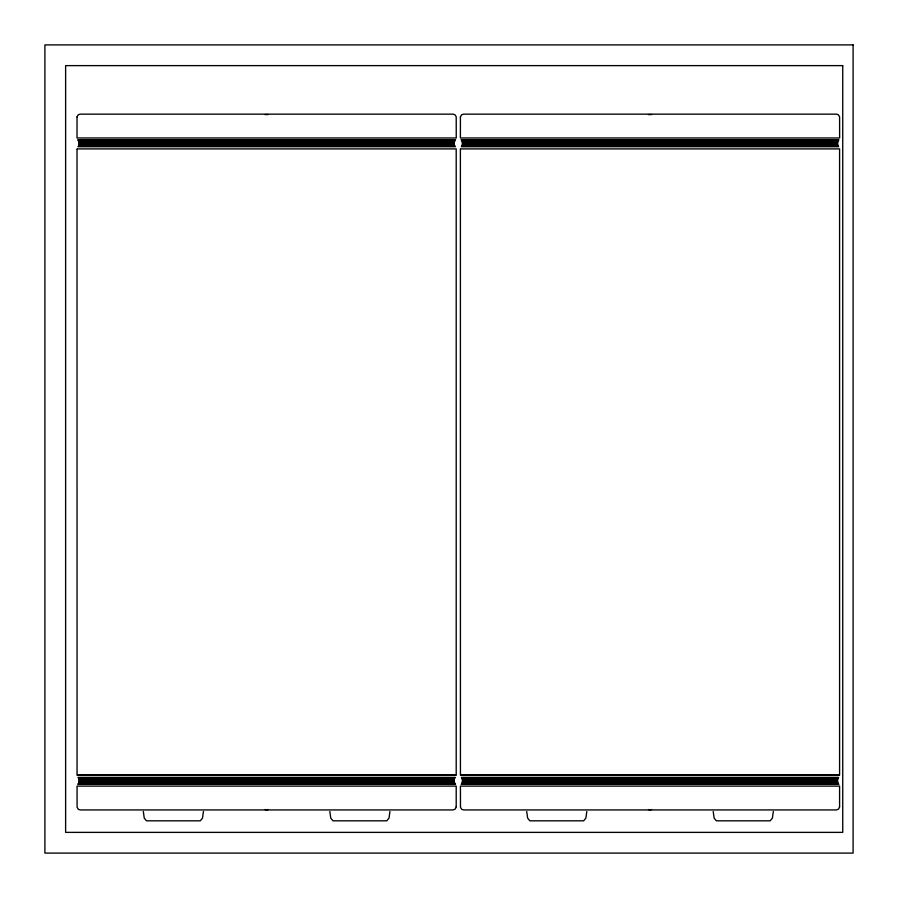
<?xml version="1.0" encoding="UTF-8"?>
<svg xmlns="http://www.w3.org/2000/svg" width="898" height="898" viewBox="0 0 898 898"><rect width="100%" height="100%" fill="white"/><g stroke="black" fill="none" stroke-linecap="round" stroke-linejoin="round"><path stroke-width="1.35" d="M203.431 811.489L202.521 818.078L200.321 820.817L146.441 820.817L144.241 818.078L143.332 811.489M389.934 811.489L389.025 818.078L386.825 820.817L332.945 820.817L330.745 818.078L329.835 811.489M586.809 811.489L585.889 818.078L583.7 820.817L529.82 820.817L527.62 818.078L526.711 811.489M773.313 811.489L772.403 818.078L770.203 820.817L716.323 820.817L714.123 818.078L713.214 811.489M265.078 114.574L268.188 114.574M648.457 114.574L651.566 114.574M268.143 809.513L266.583 809.929M651.521 809.513L649.961 809.929M77.699 139.796L455.567 139.796M461.078 139.796L838.945 139.796M78.104 140.402L455.163 140.402M461.482 140.402L838.541 140.402M78.44 141.065L454.826 141.065M461.819 141.065L838.204 141.065M78.687 141.761L454.579 141.761M462.066 141.761L837.957 141.761M78.844 142.479L266.47 142.479M266.796 142.479L454.422 142.479M462.223 142.479L649.849 142.479M650.174 142.479L837.789 142.479M78.923 143.209L266.403 143.209M266.863 143.209L454.343 143.209M462.302 143.209L649.782 143.209M650.242 143.209L837.722 143.209M78.901 143.938L266.414 143.938M266.852 143.938L454.366 143.938M462.279 143.938L649.793 143.938M650.231 143.938L837.733 143.938M78.8 144.668L266.526 144.668M266.74 144.668L454.467 144.668M462.178 144.668L649.905 144.668M650.118 144.668L837.845 144.668M78.609 145.386L454.669 145.386M461.976 145.386L838.036 145.386M78.328 146.06L454.938 146.06M461.695 146.06L838.317 146.06M77.958 146.7L455.308 146.7M461.336 146.7L838.687 146.7M77.06 148.9L456.206 148.9L456.206 774.716L77.06 774.716L77.015 149.371M460.438 148.9L839.585 148.9L839.585 774.716L460.438 774.716L460.393 149.371M77.116 775.187L456.162 775.187M460.483 775.187L839.529 775.187M78.003 777.387L455.264 777.387M461.381 777.387L838.631 777.387M78.373 778.027L454.893 778.027M461.752 778.027L838.272 778.027M78.654 778.701L454.613 778.701M462.032 778.701L837.991 778.701M78.844 779.419L266.482 779.419M266.785 779.419L454.422 779.419M462.223 779.419L649.849 779.419M650.163 779.419L837.8 779.419M78.957 780.149L266.369 780.149M266.897 780.149L454.309 780.149M462.324 780.149L649.748 780.149M650.275 780.149L837.688 780.149M78.968 780.878L266.358 780.878M266.908 780.878L454.298 780.878M462.347 780.878L649.737 780.878M650.287 780.878L837.677 780.878M78.901 781.608L266.425 781.608M266.841 781.608L454.366 781.608M462.268 781.608L649.804 781.608M650.219 781.608L837.744 781.608M78.732 782.326L454.534 782.326M462.111 782.326L837.913 782.326M78.485 783.022L454.781 783.022M461.864 783.022L838.16 783.022M78.148 783.685L455.118 783.685M461.527 783.685L838.485 783.685M77.744 784.291L455.522 784.291M461.123 784.291L838.9 784.291M650.062 809.929L648.502 809.513M266.684 809.929L265.123 809.513M77.048 116.852L77.015 137.978L456.251 137.978L456.218 116.852L455.028 114.798L453.142 114.158L80.124 114.158L78.238 114.798L77.048 116.852M460.416 116.852L460.393 137.978L839.63 137.978L839.596 116.852L838.406 114.798L836.521 114.158L463.503 114.158L461.606 114.798L460.416 116.852M456.206 806.819L455.297 809.019L453.097 809.929L80.169 809.929L78.283 809.289L77.093 807.235L77.06 786.109L456.206 786.109L456.206 806.819M839.585 806.819L838.665 809.019L836.476 809.929L463.548 809.929L461.662 809.289L460.472 807.235L460.438 786.109L839.585 786.109L839.585 806.819M853.1 44.9L44.9 44.9L44.9 853.1L853.1 853.1L853.1 44.9M842.739 65.621L65.621 65.621L65.621 832.379L842.739 832.379L842.739 65.621"/></g></svg>
